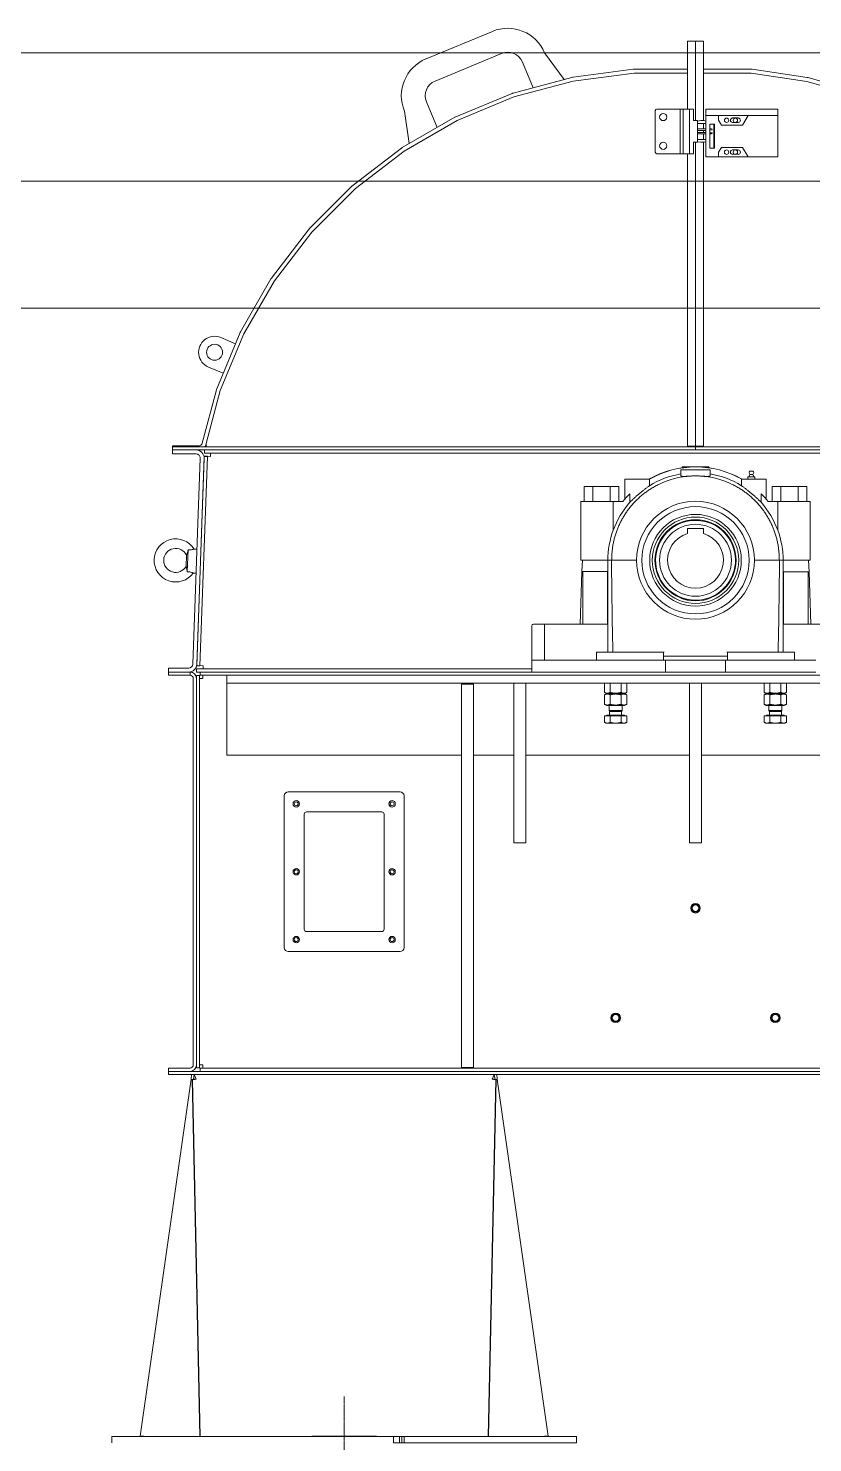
# Model space of a CAD drawing. Header units: millimetres. Extents: x 3220 to 226993, y 817 to 176024.
# Drawn here: x 122268 to 123251, y 154604 to 156375 of the extents above; entities that cross this region are included whole.
import ezdxf

# ---------------------------------------------------------------- set-up
doc = ezdxf.new("R2010")
doc.units = ezdxf.units.MM
doc.linetypes.add('CHAIN', pattern=[0.3543, 0.2362, -0.0295, 0.0591, -0.0295])
doc.layers.add('Mittellinie(DIN)', color=7, linetype='Continuous', lineweight=25, true_color=0x3f3f3f)
doc.layers.add('Sichtbare Kanten(DIN)', color=7, linetype='Continuous', lineweight=50, true_color=0x3f3f3f)

# ---------------------------------------------------------------- blocks, each defined once
blk = doc.blocks.new('ligne broyage 2')
at = {"color": 4, "linetype": 'Continuous', "lineweight": 15}
for points in [[(-211.4, 18175.6), (5588.5, 18175.6)], [(-211.4, 17855.9), (5588.5, 17855.9)]]:
    blk.add_lwpolyline(points, dxfattribs=at)
at = {"color": 1, "linetype": 'Continuous', "lineweight": 5, "true_color": 0x000001}
blk.add_lwpolyline([(685.5, 18015.1), (5196.5, 18015.1)], dxfattribs=at)
blk = doc.blocks.new('be 500 tete F')
at = {"layer": 'Mittellinie(DIN)', "color": 1, "linetype": 'CHAIN', "lineweight": 0, "ltscale": 6.00042}
blk.add_line((-440, -1155), (-440, -1047), dxfattribs=at)
at = {"layer": 'Sichtbare Kanten(DIN)', "color": 5, "lineweight": 0}
for p, q in [((-337.5, 627.8), (-254.4, 662.3)), ((-10, 640), (-10, 650)), ((0, 650), (-10, 650)), ((-10, 640), (-10, 565)), ((0, 640), (0, 650)), ((10, 650), (0, 650)), ((0, 650), (0, 640)), ((0, 640), (0, 550.5)), ((0, 550.5), (0, 640)), ((10, 650), (10, 640)), ((10, 550.5), (10, 640)), ((-242.9, 634.6), (-326, 600.1)), ((-203.5, 591.7), (-216.7, 623.7)), ((-189, 635.2), (-164.5, 602.1)), ((-154.7, 604.7), (-228.4, 585)), ((-77.9, 614.9), (-153.4, 605)), ((-153.1, 600), (-76.9, 610)), ((-76.9, 610), (-10, 610)), ((-10, 615), (-76.6, 615)), ((69.5, 615), (10, 615)), ((10, 610), (69.9, 610)), ((69.9, 610), (139.3, 599.6)), ((139.7, 604.6), (71, 614.9)), ((825.3, 408.1), (141, 604.3)), ((-229.6, 584.6), (-300, 555.4)), ((-227.4, 580.1), (-153.1, 600)), ((139.3, 599.6), (824.3, 403.2)), ((-336.8, 574), (-323.6, 541.9)), ((-298.4, 550.6), (-227.4, 580.1)), ((-301.2, 554.8), (-367.2, 516.7)), ((-365, 512.2), (-298.4, 550.6)), ((-364.6, 562.5), (-358.5, 521.7)), ((-50.4, 563), (-50.4, 511)), ((-23.4, 565), (-48.4, 565)), ((-19.4, 565), (-23.4, 565)), ((-15.4, 565), (-19.4, 565)), ((-19.4, 563), (-19.4, 565)), ((-19.4, 563), (-19.4, 511)), ((-15.4, 565), (-15.4, 563)), ((-15.4, 563), (-15.4, 565)), ((-7.4, 565), (-15.4, 565)), ((-15.4, 563), (-15.4, 511)), ((-15.4, 563), (-15.4, 511)), ((-7.4, 565), (-7.4, 563)), ((-2.4, 565), (-7.4, 565)), ((-7.4, 563), (-7.4, 511)), ((-7.4, 517), (-7.4, 557)), ((-2.4, 557), (-2.4, 565)), ((-2.4, 557), (-2.4, 550.5)), ((-2.4, 550.5), (2.6, 550.5)), ((2.6, 523.5), (2.6, 550.5)), ((2.6, 550), (6.8, 550.5)), ((6.8, 550.5), (11, 550.5)), ((11, 550.5), (13, 550)), ((13, 565), (13, 557)), ((13, 565), (103, 565)), ((13, 557), (29, 557)), ((13, 505), (13, 557)), ((29, 551), (29, 557)), ((29, 557), (65.9, 557)), ((32.5, 545), (29, 551)), ((53.5, 553.8), (46.5, 553.8)), ((65.9, 557), (59, 545)), ((65.9, 557), (103, 557)), ((103, 565), (103, 557)), ((103, 557), (103, 505)), ((2.6, 547), (13, 547)), ((13, 540.2), (2.6, 540.2)), ((13, 538.2), (2.6, 538.2)), ((2.6, 535.8), (13, 535.8)), ((2.6, 533.8), (13, 533.8)), ((10, 540.2), (10, 547)), ((10, 535.8), (10, 538.2)), ((10, 527), (10, 533.8)), ((18, 546), (18, 540.5)), ((18, 546), (24, 546)), ((18, 516), (18, 546)), ((20.5, 538.9), (18, 538.6)), ((18, 535.4), (20.5, 535.1)), ((18, 533.5), (18, 527.7)), ((18.3, 540.2), (19.9, 540.2)), ((19.9, 533.8), (18.3, 533.8)), ((20.2, 540.1), (20.7, 539.6)), ((20.7, 534.4), (20.2, 533.9)), ((20.8, 539.2), (20.7, 539)), ((20.7, 535), (20.8, 534.8)), ((20.8, 539.3), (20.8, 539.2)), ((20.8, 534.8), (20.8, 534.7)), ((23, 546), (23, 516)), ((24, 546), (24, 516)), ((59, 545), (32.5, 545)), ((46.5, 548.3), (53.5, 548.3)), ((-368.3, 516), (-428.8, 469.6)), ((-2.4, 523.5), (2.6, 523.5)), ((-2.4, 523.5), (-2.4, 517)), ((-2.4, 509), (-2.4, 517)), ((0, 523.5), (0, 143)), ((0, 143), (0, 523.5)), ((13, 527), (2.6, 527)), ((6.8, 523.5), (2.6, 524)), ((11, 523.5), (6.8, 523.5)), ((10, 143), (10, 523.5)), ((13, 524), (11, 523.5)), ((24, 516), (18, 516)), ((29, 511), (32.5, 517)), ((32.5, 517), (59, 517)), ((53.5, 513.8), (46.5, 513.8)), ((59, 517), (65.9, 505)), ((-426, 465.4), (-365, 512.2)), ((-48.4, 509), (-23.4, 509)), ((-19.4, 509), (-23.4, 509)), ((-19.4, 509), (-19.4, 511)), ((-19.4, 509), (-15.4, 509)), ((-15.4, 511), (-15.4, 509)), ((-15.4, 509), (-15.4, 511)), ((-15.4, 509), (-7.4, 509)), ((-10, 509), (-10, 143)), ((-7.4, 511), (-7.4, 509)), ((-2.4, 509), (-7.4, 509)), ((29, 505), (13, 505)), ((29, 505), (29, 511)), ((65.9, 505), (29, 505)), ((46.5, 508.3), (53.5, 508.3)), ((103, 505), (65.9, 505)), ((-429.8, 468.7), (-483.7, 414.8)), ((-480.4, 411), (-426, 465.4)), ((-484.6, 413.8), (-531, 353.3)), ((-527.2, 350), (-480.4, 411)), ((-531.7, 352.2), (-569.8, 286.2)), ((-565.6, 283.4), (-527.2, 350)), ((-570.4, 285), (-599.6, 214.6)), ((-595.1, 212.4), (-565.6, 283.4)), ((-594.6, 278.8), (-576.1, 271.2)), ((-591.4, 234.2), (-609.9, 241.9)), ((-600, 213.4), (-617.8, 146.8)), ((-612.8, 146.1), (-595.1, 212.4)), ((-655, 143.1), (-622.6, 143.1)), ((-655, 143.1), (-655, 142.1)), ((-655, 142.1), (-645, 142.1)), ((-655, 142.1), (-655, 138.1)), ((-645, 142.1), (0, 142.1)), ((-613, 145.5), (-612.8, 146.1)), ((-612.8, 146.1), (-612.8, 142.1)), ((-10, 143), (0, 143)), ((-3, 143), (-3, 142.1)), ((10, 143), (0, 143)), ((0, 142.1), (1176.6, 142.1)), ((0, 142.1), (0, 138.1)), ((0, 142.1), (0, 138.1)), ((3, 143), (3, 142.1)), ((-655, 138.1), (-645, 138.1)), ((-655, 138.1), (-655, 133.1)), ((-645, 138.1), (-655, 138.1)), ((-645, 133.1), (-655, 133.1)), ((-645, 138.1), (-625.3, 138.1)), ((-645, 138.1), (0, 138.1)), ((-625.3, 133.1), (-645, 133.1)), ((-629.7, -130.2), (-620.3, 127.9)), ((-615.3, 130.1), (-624.7, -132)), ((-615.3, 127.8), (-624.7, -130.4)), ((-611.3, 130), (-620.7, -132.1)), ((-615.2, 130.4), (-615.3, 130.1)), ((-611.3, 130), (-615.3, 130.1)), ((-611.2, 130.3), (-615.2, 130.4)), ((-615, 134.1), (-615, 138.1)), ((1149.6, 138.1), (-615, 138.1)), ((1149.6, 134.1), (-615, 134.1)), ((-611.2, 130.3), (-611.3, 130)), ((-607.2, 130.1), (-611.2, 130.3)), ((-607.2, 134.1), (-607.2, 130.1)), ((0, 138.1), (1176.6, 138.1)), ((-18.3, 113.3), (-18.3, 105.7)), ((-9.1, 113.3), (-18.3, 113.3)), ((-9.9, 117), (-16.5, 117)), ((-16.5, 117), (-16.5, 115.8)), ((-9.9, 117), (0, 117)), ((-9.1, 113.3), (9.1, 113.3)), ((0, 117), (9.9, 117)), ((18.3, 113.3), (9.1, 113.3)), ((16.5, 117), (9.9, 117)), ((16.5, 117), (16.5, 115.8)), ((18.3, 113.3), (18.3, 105.7)), ((68.1, 107.2), (66.8, 104.4)), ((68.1, 107.2), (67.2, 109.2)), ((68.1, 111.5), (67.4, 110.8)), ((68.1, 111.5), (71.9, 111.5)), ((68.1, 107.2), (71.9, 107.2)), ((71.9, 111.5), (72.6, 110.8)), ((71.9, 107.2), (72.8, 109.2)), ((71.9, 107.2), (73.2, 104.4)), ((-139.4, 92.2), (-139.4, 73.5)), ((-139.4, 92.2), (-128.6, 92.2)), ((-128.6, 92.2), (-128.6, 73.5)), ((-128.6, 92.2), (-107, 92.2)), ((-107, 92.2), (-107, 73.5)), ((-107, 92.2), (-96.2, 92.2)), ((-96.2, 92.2), (-96.2, 73.5)), ((-57.7, 101.5), (-88.3, 101.5)), ((-88.3, 101.5), (-88.3, 76.8)), ((-57.7, 101.5), (-57.7, 101.8)), ((-57.7, 101.5), (-57.7, 93.4)), ((88.3, 101.5), (57.7, 101.5)), ((57.7, 93.4), (57.7, 101.5)), ((65.5, 104.4), (74.5, 104.4)), ((65.5, 101.5), (65.5, 104.4)), ((74.5, 101.5), (74.5, 104.4)), ((88.3, 101.5), (88.3, 76.8)), ((96.2, 92.2), (96.2, 73.5)), ((96.2, 92.2), (107, 92.2)), ((107, 92.2), (107, 73.5)), ((107, 92.2), (128.6, 92.2)), ((128.6, 92.2), (128.6, 73.5)), ((128.6, 92.2), (139.4, 92.2)), ((139.4, 92.2), (139.4, 73.5)), ((-143.5, 73.5), (-143.5, 0)), ((-136.3, 73.5), (-143.5, 73.5)), ((-136.3, 73.5), (-113.9, 73.5)), ((-113.9, 73.5), (-107.2, 73.5)), ((-107.2, 73.5), (-103.1, 73.5)), ((-91, 73.5), (-103.1, 73.5)), ((-103.1, 37.6), (-103.1, 73.5)), ((-82.3, 72.6), (-82.3, 83.1)), ((82.3, 83.1), (82.3, 72.6)), ((103.1, 73.5), (91, 73.5)), ((103.1, 37.6), (103.1, 73.5)), ((103.1, 73.5), (107.2, 73.5)), ((107.2, 73.5), (113.9, 73.5)), ((113.9, 73.5), (136.3, 73.5)), ((143.5, 73.5), (136.3, 73.5)), ((143.5, 73.5), (143.5, 0)), ((-10, 33.5), (-10, 39.9)), ((-10, 39.9), (10, 39.9)), ((10, 39.9), (10, 33.5)), ((-637.4, 6.3), (-637.9, -7.6)), ((-635.5, 13), (-636.5, -14.5)), ((-624.5, 13.9), (-628, 14)), ((-136.3, 0), (-143.5, 0)), ((-141.7, 0), (-142.2, -14)), ((-141.7, 0), (-136.3, 0)), ((-136.3, 0), (-113.9, 0)), ((-113.9, 0), (-136.3, 0)), ((-130.2, 0), (-130.2, 0)), ((-113.9, 0), (-109.7, 0)), ((-109.8, 0), (-113.9, 0)), ((-109.8, -115), (-109.8, 0)), ((-109.8, 0), (-109.7, 0)), ((-105.6, 0), (-109.7, 0)), ((-109.7, 0), (-109.7, -115)), ((-109.7, 0), (-105.6, 0)), ((-105.6, 0), (-104.9, 0)), ((-105.3, 0), (-105.6, 0)), ((-105.3, 0), (-73.8, 0)), ((-105.3, 0), (-105.3, 0)), ((-73.8, 0), (-104.9, 0)), ((104.9, 0), (73.7, 0)), ((73.7, 0), (105.3, 0)), ((104.9, 0), (105.6, 0)), ((105.6, 0), (105.3, 0)), ((105.3, 0), (105.3, 0)), ((109.7, 0), (105.6, 0)), ((105.6, 0), (109.7, 0)), ((109.7, 0), (109.8, 0)), ((109.7, 0), (113.9, 0)), ((109.7, 0), (109.7, -115)), ((113.9, 0), (109.8, 0)), ((109.8, 0), (109.8, -115)), ((136.3, 0), (113.9, 0)), ((113.9, 0), (136.3, 0)), ((130.2, 0), (130.2, 0)), ((136.3, 0), (141.7, 0)), ((143.5, 0), (136.3, 0)), ((142.2, -14.6), (141.7, 0)), ((-625.5, -16.1), (-629.1, -16)), ((-142.2, -14), (-144.5, -80)), ((-142.2, -14), (-141.2, -14)), ((-110.2, -14), (-141.2, -14)), ((-141.2, -14), (-141.2, -80)), ((-109.8, -14), (-110.2, -14)), ((-110.2, -14), (-110.2, -80)), ((110.2, -14.6), (109.8, -14.6)), ((141.2, -14.6), (110.2, -14.6)), ((110.2, -80), (110.2, -14.6)), ((141.2, -14.6), (142.2, -14.6)), ((141.2, -14.6), (141.2, -80)), ((144.5, -80), (142.2, -14.6)), ((-18.3, -47.4), (-18.2, -46.6)), ((-6.3, -50.4), (-17.1, -47.9)), ((-12.4, -48.4), (-12.6, -48.9)), ((-10.8, -49.3), (-10.7, -48.8)), ((-4.8, -49.8), (-5, -50.6)), ((-205, -125), (-205, -82)), ((-203, -80), (-189, -80)), ((-110.2, -80), (-189, -80)), ((-189, -80), (-189, -125)), ((189, -80), (110.2, -80)), ((-123.8, -115), (-122.3, -115)), ((-123.8, -125), (-123.8, -115)), ((-122.3, -115), (-67.3, -115)), ((-67.3, -115), (-63.8, -115)), ((-63.8, -115), (-45, -115)), ((-45, -115), (-40, -115)), ((-40, -125), (-40, -115)), ((-39.3, -115), (-40, -115)), ((39.3, -120), (-39.3, -120)), ((40, -115), (39.3, -115)), ((40, -115), (45, -115)), ((40, -115), (40, -125)), ((45, -115), (63.8, -115)), ((63.8, -115), (67.3, -115)), ((67.3, -115), (122.3, -115)), ((122.3, -115), (123.8, -115)), ((123.8, -115), (123.8, -125)), ((-660, -135), (-650, -135)), ((-660, -135), (-660, -140)), ((-660, -140), (-660, -144)), ((-650, -140), (-660, -140)), ((-650, -135), (-634.6, -135)), ((-634.6, -140), (-650, -140)), ((-648, -140), (-633, -140)), ((-633, -140), (-633, -144)), ((-625, -136), (-205, -136)), ((-625, -136), (-625, -140)), ((-625, -140), (-612.5, -140)), ((-620.7, -132.1), (-624.7, -132)), ((-616.7, -132), (-620.7, -131.9)), ((-620.5, -140), (-620.5, -144)), ((-616.7, -132), (-616.7, -136)), ((-612.5, -140), (-384.9, -140)), ((-384.9, -140), (-374.3, -140)), ((-374.3, -140), (-205, -140)), ((-205, -125), (-202.1, -125)), ((-205, -125), (-205, -140)), ((-202.1, -140), (-205, -140)), ((-158, -125), (-202.1, -125)), ((-202.1, -140), (-158, -140)), ((-158, -125), (-150.9, -125)), ((-150.9, -140), (-158, -140)), ((-150.9, -125), (-42.5, -125)), ((-150.9, -140), (-42.5, -140)), ((-63.8, -125), (-45, -125)), ((-42.5, -125), (-37.5, -125)), ((-37.5, -140), (-42.5, -140)), ((-36.9, -125), (-37.5, -125)), ((-37.5, -140), (-37.5, -125)), ((-37.5, -140), (-32.5, -140)), ((-36.9, -125), (36.8, -125)), ((32.5, -140), (-32.5, -140)), ((32.5, -140), (37.5, -140)), ((37.5, -125), (36.8, -125)), ((37.5, -125), (42.5, -125)), ((37.5, -125), (37.5, -140)), ((42.5, -140), (37.5, -140)), ((42.5, -125), (150.8, -125)), ((42.5, -140), (150.8, -140)), ((45, -125), (63.8, -125)), ((-648, -144), (-660, -144)), ((-633, -144), (-648, -144)), ((-629, -148), (-629, -632)), ((-621, -144.5), (-625, -144.5)), ((-625, -635.5), (-625, -144.5)), ((-625, -632), (-625, -148)), ((-621, -635.5), (-621, -144.5)), ((-617, -148), (-621, -148)), ((-620.5, -144), (-587, -144)), ((-617, -144), (-617, -148)), ((-587, -144), (-584.1, -144)), ((-587, -144), (-587, -154)), ((-584.1, -154), (-587, -154)), ((-587, -154), (-587, -164)), ((-584.1, -144), (-515, -144)), ((-515, -154), (-584.1, -154)), ((-515, -144), (-507.9, -144)), ((-507.9, -154), (-515, -154)), ((-437.7, -144), (-507.9, -144)), ((1123.8, -154), (-507.9, -154)), ((-437.7, -144), (-384.9, -144)), ((-374.3, -144), (-384.9, -144)), ((-374.3, -144), (268.5, -144)), ((-278, -155), (-293, -155)), ((-293, -165), (-293, -155)), ((-278, -155), (-278, -165)), ((-227.5, -154), (-227.5, -160.9)), ((-212.5, -160.9), (-212.5, -154)), ((-113.9, -165.5), (-113.9, -154)), ((-106.9, -165.5), (-106.9, -154)), ((-93.1, -165.5), (-93.1, -154)), ((-86.1, -165.5), (-86.1, -154)), ((-7.5, -154), (-7.5, -160.9)), ((7.5, -160.9), (7.5, -154)), ((86.1, -165.5), (86.1, -154)), ((93.1, -165.5), (93.1, -154)), ((106.9, -165.5), (106.9, -154)), ((113.9, -165.5), (113.9, -154)), ((-587, -164), (-587, -244)), ((-293, -165), (-293, -625)), ((-278, -625), (-278, -165)), ((-227.5, -166.6), (-227.5, -160.9)), ((-227.5, -166.6), (-227.5, -349.6)), ((-212.5, -160.9), (-212.5, -166.6)), ((-212.5, -349.6), (-212.5, -166.6)), ((-111.2, -167), (-113.9, -165.5)), ((-111.2, -167), (-113.9, -168.5)), ((-113.9, -168.5), (-113.9, -180.3)), ((-111.2, -167), (-88.8, -167)), ((-88.8, -167), (-111.2, -167)), ((-106.9, -168.5), (-106.9, -180.3)), ((-93.1, -168.5), (-93.1, -180.3)), ((-88.8, -167), (-86.1, -165.5)), ((-88.8, -167), (-86.1, -168.5)), ((-86.1, -168.5), (-86.1, -180.3)), ((-7.5, -166.6), (-7.5, -160.9)), ((-7.5, -166.6), (-7.5, -349.6)), ((7.5, -160.9), (7.5, -166.6)), ((7.5, -349.6), (7.5, -166.6)), ((88.7, -167), (86.1, -165.5)), ((88.7, -167), (86.1, -168.5)), ((86.1, -168.5), (86.1, -180.3)), ((88.7, -167), (111.2, -167)), ((111.2, -167), (88.7, -167)), ((93.1, -168.5), (93.1, -180.3)), ((106.9, -168.5), (106.9, -180.3)), ((111.2, -167), (113.9, -165.5)), ((111.2, -167), (113.9, -168.5)), ((113.9, -168.5), (113.9, -180.3)), ((-111.2, -181.8), (-113.9, -180.3)), ((-113.9, -194.8), (-106.9, -194.8)), ((-113.9, -194.8), (-113.9, -202.9)), ((-111.2, -181.8), (-88.8, -181.8)), ((-89, -194), (-111, -194)), ((-111, -194.8), (-111, -194)), ((-108, -188), (-108, -181.8)), ((-92, -188), (-108, -188)), ((-107.5, -189.2), (-108, -188)), ((-92.5, -189.2), (-107.5, -189.2)), ((-107.5, -194), (-107.5, -189.2)), ((-106.9, -194.8), (-93.1, -194.8)), ((-106.9, -194.8), (-106.9, -202.9)), ((-93.1, -194.8), (-93.1, -202.9)), ((-93.1, -194.8), (-86.1, -194.8)), ((-92.5, -189.2), (-92, -188)), ((-92.5, -194), (-92.5, -189.2)), ((-92, -188), (-92, -181.8)), ((-89, -194.8), (-89, -194)), ((-88.8, -181.8), (-86.1, -180.3)), ((-86.1, -194.8), (-86.1, -202.9)), ((88.7, -181.8), (86.1, -180.3)), ((86.1, -194.8), (86.1, -202.9)), ((86.1, -194.8), (93.1, -194.8)), ((88.7, -181.8), (111.2, -181.8)), ((111, -194), (89, -194)), ((89, -194.8), (89, -194)), ((92, -188), (92, -181.8)), ((108, -188), (92, -188)), ((92.5, -189.2), (92, -188)), ((107.5, -189.2), (92.5, -189.2)), ((92.5, -194), (92.5, -189.2)), ((93.1, -194.8), (93.1, -202.9)), ((93.1, -194.8), (106.9, -194.8)), ((106.9, -194.8), (113.9, -194.8)), ((106.9, -194.8), (106.9, -202.9)), ((107.5, -189.2), (108, -188)), ((107.5, -194), (107.5, -189.2)), ((108, -188), (108, -181.8)), ((111, -194.8), (111, -194)), ((111.2, -181.8), (113.9, -180.3)), ((113.9, -194.8), (113.9, -202.9)), ((-112, -204), (-113.9, -202.9)), ((-112, -204), (-110.4, -204)), ((-110.4, -204), (-100, -204)), ((-100, -204), (-89.6, -204)), ((-89.6, -204), (-88, -204)), ((-88, -204), (-86.1, -202.9)), ((88, -204), (86.1, -202.9)), ((88, -204), (89.6, -204)), ((89.6, -204), (100, -204)), ((100, -204), (110.4, -204)), ((110.4, -204), (112, -204)), ((112, -204), (113.9, -202.9)), ((-587, -244), (-293, -244)), ((-278, -244), (-227.5, -244)), ((-212.5, -244), (-7.5, -244)), ((7.5, -244), (212.5, -244)), ((-515, -485), (-515, -295)), ((-510, -290), (-370, -290)), ((-365, -295), (-365, -485)), ((-490, -462), (-490, -318)), ((-487, -315), (-393, -315)), ((-390, -318), (-390, -462)), ((-227.5, -354), (-227.5, -349.6)), ((-227.5, -354), (-212.5, -354)), ((-212.5, -349.6), (-212.5, -354)), ((-7.5, -354), (-7.5, -349.6)), ((-7.5, -354), (7.5, -354)), ((7.5, -349.6), (7.5, -354)), ((-393, -465), (-487, -465)), ((-370, -490), (-510, -490)), ((-660, -636), (-648, -636)), ((-660, -636), (-660, -640)), ((-633, -636), (-648, -636)), ((-621, -635.5), (-625, -635.5)), ((-617, -632), (-621, -632)), ((-620.5, -636), (-620.5, -640)), ((1319.7, -636), (-620.5, -636)), ((-617, -632), (-617, -636)), ((-293, -635), (-293, -625)), ((-293, -635), (-278, -635)), ((-278, -625), (-278, -635)), ((-631.8, -649.7), (-695.5, -1096.6)), ((-648, -640), (-660, -640)), ((-660, -640), (-648, -640)), ((-660, -640), (-660, -644)), ((-648, -644), (-660, -644)), ((-633, -640), (-648, -640)), ((1348, -640), (-648, -640)), ((-648, -644), (1348, -644)), ((-631, -644), (-631.8, -649.7)), ((-629.2, -650), (-631.8, -649.7)), ((-631.8, -649.8), (-631.8, -649.8)), ((-629.2, -650), (-631.8, -649.8)), ((-629.4, -650.1), (-631.6, -650)), ((-629.8, -650.1), (-631.1, -650.2)), ((-629.8, -650.1), (-631.1, -650.2)), ((-631.1, -650.2), (-631.1, -650.2)), ((-630.2, -650.3), (-630.4, -650.3)), ((-629.8, -650.3), (-630.4, -650.3)), ((-630.2, -650.3), (-620.9, -1097.2)), ((-629.8, -650.3), (-630.2, -650.3)), ((-627.9, -649.9), (-629.8, -650.1)), ((-629.6, -650.1), (-629.8, -650.1)), ((-629.8, -650.1), (-620.5, -1097.3)), ((-627.7, -649.9), (-629.6, -650.1)), ((-628, -644), (-628.9, -650)), ((-627.3, -649.9), (-628.8, -650.1)), ((-627.3, -649.9), (-628.8, -650.1)), ((-628.8, -650.1), (-628.8, -650.1)), ((-626.8, -649.9), (-628, -650)), ((-626.8, -649.9), (-628, -650)), ((-628, -650), (-628, -650)), ((-627.9, -644), (-625.5, -649.7)), ((-627.7, -649.9), (-627.9, -649.9)), ((-627.8, -644), (-625.4, -649.7)), ((-627.7, -649.9), (-627.3, -649.9)), ((-627.3, -649.9), (-627.3, -649.9)), ((-627.3, -649.9), (-626.8, -649.9)), ((-626.8, -649.9), (-626.8, -649.9)), ((-626.8, -649.9), (-626.7, -649.9)), ((-625.9, -649.8), (-626.1, -649.8)), ((1319.7, -640), (-620.5, -640)), ((-250.2, -650.1), (-259.5, -1097)), ((-249.8, -650.3), (-259.1, -1097)), ((-252.2, -644), (-254.6, -649.7)), ((-252.1, -644), (-254.5, -649.7)), ((-253.9, -649.8), (-254.1, -649.8)), ((-253.3, -649.9), (-253.2, -649.9)), ((-253.2, -649.9), (-253.2, -649.9)), ((-253.2, -649.9), (-252.7, -649.9)), ((-253.2, -649.9), (-252, -650)), ((-253.2, -649.9), (-252, -650)), ((-252.7, -649.9), (-252.7, -649.9)), ((-252.7, -649.9), (-252.3, -649.9)), ((-252.7, -649.9), (-251.2, -650.1)), ((-252.7, -649.9), (-251.2, -650.1)), ((-252.1, -649.9), (-252.3, -649.9)), ((-252.3, -649.9), (-250.4, -650.1)), ((-252.1, -649.9), (-250.2, -650.1)), ((-252, -644), (-251.1, -650)), ((-252, -650), (-252, -650)), ((-251.2, -650.1), (-251.2, -650.1)), ((-250.8, -650), (-248.2, -649.7)), ((-250.8, -650), (-248.2, -649.8)), ((-250.6, -650.1), (-248.4, -650)), ((-250.2, -650.1), (-250.4, -650.1)), ((-250.2, -650.1), (-248.9, -650.2)), ((-250.2, -650.1), (-248.9, -650.2)), ((-250.2, -650.3), (-249.8, -650.3)), ((-250.2, -650.3), (-249.6, -650.3)), ((-249.6, -650.3), (-249.8, -650.3)), ((-249, -644), (-248.2, -649.7)), ((-248.9, -650.2), (-248.9, -650.2)), ((-248.2, -649.7), (-184.5, -1096.6)), ((-248.2, -649.8), (-248.2, -649.8)), ((-690.7, -1096.7), (-695.4, -1096.7)), ((-692.5, -1097), (-695.4, -1096.7)), ((-692.5, -1097), (-692.5, -1097)), ((-687.7, -1097), (-692.5, -1097)), ((-692.5, -1097), (-692.5, -1097)), ((-676.2, -1097), (-690.4, -1097)), ((-687.5, -1097), (-690.4, -1097)), ((-687.5, -1097), (-687.7, -1097)), ((-687.7, -1097), (-687.7, -1097)), ((-676.1, -1097), (-687.5, -1097)), ((-652.7, -1097.1), (-675.8, -1097.1)), ((-620.9, -1097.2), (-652.1, -1097.2)), ((-620.5, -1097.2), (-620.9, -1097.2)), ((-590.5, -1097.3), (-620.5, -1097.3)), ((-556.4, -1097.2), (-589.8, -1097.2)), ((-519.4, -1097.2), (-555.6, -1097.2)), ((-480.5, -1097.1), (-518.5, -1097.1)), ((-480, -1097), (-480.5, -1097.1)), ((-479.2, -1097), (-479.6, -1097)), ((-440.5, -1096.9), (-479.5, -1096.9)), ((-479.2, -1097), (-479.5, -1096.9)), ((-440.3, -1097), (-479.2, -1097)), ((-440.3, -1097), (-440.5, -1096.9)), ((-440, -1097), (-440.3, -1097)), ((-440, -1097), (-440, -1096.8)), ((-439.7, -1097), (-440, -1097)), ((-439.7, -1097), (-439.5, -1096.9)), ((-400.8, -1097), (-439.7, -1097)), ((-400.5, -1096.9), (-439.5, -1096.9)), ((-400.8, -1097), (-400.5, -1096.9)), ((-400.4, -1097), (-400.8, -1097)), ((-400, -1097), (-399.5, -1097.1)), ((-378.1, -1097.1), (-399.5, -1097.1)), ((-378.1, -1097), (-378.1, -1105)), ((-378.1, -1097), (-370.9, -1097)), ((-370.9, -1097), (-367.7, -1097)), ((-370.9, -1097), (-370.9, -1105)), ((-367.7, -1097), (-364.7, -1097)), ((-367.7, -1097), (-367.7, -1105)), ((-149, -1097), (-364.7, -1097)), ((-364.7, -1097), (-364.7, -1105)), ((-189.6, -1097), (-203.8, -1097)), ((-192.5, -1097), (-189.6, -1097)), ((-192.3, -1097), (-192.3, -1097)), ((-184.6, -1096.7), (-189.3, -1096.7)), ((-187.5, -1097), (-184.6, -1096.7)), ((-187.5, -1097), (-187.5, -1097)), ((-149, -1105), (-149, -1097)), ((-370.9, -1105), (-378.1, -1105)), ((-367.7, -1105), (-370.9, -1105)), ((-364.7, -1105), (-367.7, -1105)), ((-364.7, -1105), (-149, -1105))]:
    blk.add_line(p, q, dxfattribs=at)
for centre, radius in [((-40.4, 555), 4.5), ((39, 551), 2.75), ((50, 551), 2.75), ((-40.4, 519), 4.5), ((39, 511), 2.75), ((50, 511), 2.75), ((-602.3, 260.4), 10), ((0, 0), 67.2), ((0, 0), 57.4), ((0, 0), 54.1), ((0, 0), 50.8), ((0, 0), 45), ((-500, -305), 4), ((-380, -305), 4), ((-500, -305), 2.46), ((-380, -305), 2.46), ((-500, -390), 4), ((-500, -390), 2.46), ((-380, -390), 4), ((-380, -390), 2.46), ((0, -435.7), 6), ((0, -435.7), 5), ((0, -435.7), 4.19), ((-500, -475), 4), ((-500, -475), 2.46), ((-380, -475), 4), ((-380, -475), 2.46), ((-100, -573), 6), ((-100, -573), 5), ((-100, -573), 4.19), ((100, -573), 6), ((100, -573), 5), ((100, -573), 4.19)]:
    blk.add_circle(centre, radius, dxfattribs=at)
for centre, radius, start, end in [((-235.2, 616.1), 50, 22.5, 112.5), ((-318.4, 581.6), 50, 112.5, 202.5), ((-235.2, 616.1), 20, 22.5, 112.5), ((-152.1, 595), 10, 97.5, 105), ((-76.6, 605), 10, 90, 97.5), ((69.5, 605), 10, 81.49, 90), ((138.3, 594.7), 10, 74, 81.49), ((-318.4, 581.6), 20, 112.5, 202.5), ((-225.8, 575.3), 10, 105, 112.5), ((-296.2, 546.1), 10, 112.5, 120), ((-48.4, 563), 2, 90, 180), ((-40.5, 555), 4.5, 270.834, 89.166), ((46.5, 551), 2.75, 90, 270), ((53.5, 551), 2.75, 270, 90), ((18.3, 540.5), 0.3, 180, 270), ((18.3, 533.5), 0.3, 90, 180), ((19.9, 539.8), 0.4, 44.9451, 90), ((19.9, 534.2), 0.4, 270, 315.0549), ((20.4, 539.3), 0.4, 277.9946, 315), ((20.4, 534.7), 0.4, 45, 82.0054), ((20.4, 539.3), 0.4, 0, 44.9451), ((20.4, 534.7), 0.4, 315.0549, 360), ((-362.2, 508), 10, 120, 127.5), ((-40.5, 519), 4.5, 270.834, 89.166), ((15, 527.7), 3, 351.7561, 0), ((46.5, 511), 2.75, 90, 270), ((53.5, 511), 2.75, 270, 90), ((-48.4, 511), 2, 180, 270), ((-422.7, 461.6), 10, 127.5, 135), ((-476.6, 407.7), 10, 135, 142.5), ((-523, 347.2), 10, 142.5, 150), ((-561.1, 281.2), 10, 150, 157.5), ((-602.3, 260.4), 20, 67.5, 247.5), ((-590.3, 210.8), 10, 157.5, 165), ((-622.6, 148.1), 5, 270, 345), ((-622.6, 148.1), 10, 323.1301, 345), ((-625.3, 128.1), 10, 357.9333, 90.0033), ((-625.3, 128.1), 5, 357.9333, 90.0033), ((0, 0), 117, 60.1719, 119.5404), ((0.3, 0.4), 116.5, 60.1719, 119.8281), ((0, 0), 109.7, 99.5941, 121.7123), ((0, 0), 109.7, 58.2877, 80.4059), ((68.5, 109.8), 1.43, 138.0128, 204.2277), ((71.5, 109.8), 1.43, 335.7723, 41.9872), ((0, 0), 117, 119.5404, 119.8281), ((0, 0), 105.7, 85.0349, 94.9651), ((0, 0), 109.7, 138.598, 159.9866), ((0, 0), 117, 134.712, 141.0822), ((0, 0), 73.8, 0.0233, 179.9767), ((0, 0), 117, 38.9178, 45.288), ((0, 0), 109.7, 20.0134, 41.402), ((0, 0), 109.7, 159.9086, 179.9843), ((0, 0), 50, 264.5105, 248.7087), ((0, 0), 109.7, 0.0157, 20.0914), ((-651, -0.2), 27, 31.6823, 324.1843), ((0, 0), 35, 106.6015, 73.3985), ((-651, -0.2), 15, 25.5583, 330.3084), ((0, 0), 100, 179.9828, 180), ((0, 0), 88.9, 179.9807, 180), ((0, 0), 78.7, 179.9782, 180), ((0, 0), 73.8, 180, 0), ((0, 0), 73.7, 179.9767, 180), ((0, 0), 73.7, 0, 0.0233), ((0, 0), 78.7, 0, 0.0218), ((0, 0), 88.9, 0, 0.0193), ((0, 0), 100, 0, 0.0172), ((0, 0), 50, 255.6096, 257.6096), ((-203, -82), 2, 90, 180), ((-634.6, -130), 5, 270.0033, 357.9333), ((-634.6, -130), 10, 270.0033, 357.9333), ((-633, -148), 8, 0, 90), ((-633, -148), 4, 0, 90), ((-510, -295), 5, 90, 180), ((-370, -295), 5, 0, 90), ((-487, -318), 3, 90, 180), ((-393, -318), 3, 0, 90), ((-487, -462), 3, 180, 270), ((-393, -462), 3, 270, 0), ((-510, -485), 5, 180, 270), ((-370, -485), 5, 270, 0), ((-633, -632), 8, 270, 0), ((-633, -632), 4, 270, 0)]:
    blk.add_arc(centre, radius, start, end, dxfattribs=at)
for centre, major_axis, ratio, start_param, end_param in [((0, 0.3), (0, -105.3), 0.999995, 2.734493, 3.548692), ((-48.6, 0), (73.9, 0), 0.752964, 2.397724, 2.400406), ((48.6, 0), (73.9, 0), 0.752964, 0.741187, 0.743869), ((101.1, 113.9), (0, -262.6), 0.017455, 0.511794, 1.121975), ((-101.1, 113.9), (0, -262.6), 0.017455, 5.16121, 5.771391), ((-625.8, -650.1), (6, -0.4), 0.217748, 3.125321, 3.234083), ((-625.8, -650.1), (6, -0.38), 0.176919, 3.234167, 3.445317), ((-625.8, -650.1), (-6, 0.29), 0.133396, 0.299193, 0.503882), ((-625.8, -650.1), (-6, 0.14), 0.089661, 0.497011, 0.696071), ((-625.7, -649.9), (-6, -0.26), 0.020531, 0.861305, 1.017992), ((-625.7, -649.9), (-6, -0.48), 0.002142, 5.109262, 5.267617), ((-625.6, -649.9), (-6, -0.71), 0.018107, 4.948207, 5.109693), ((-625.6, -649.9), (6.01, 0.93), 0.026914, 1.639697, 1.805211), ((-625.5, -649.9), (6.02, 1.15), 0.028773, 1.551881, 1.636851), ((-254.5, -649.9), (-6.02, 1.15), 0.028773, 4.646335, 4.731305), ((-254.4, -649.9), (6.01, -0.93), 0.026914, 1.336382, 1.501895), ((-254.4, -649.9), (6, -0.71), 0.018107, 1.173492, 1.334979), ((-254.3, -649.9), (6, -0.48), 0.002142, 1.015568, 1.173923), ((-254.3, -649.9), (-6, 0.26), 0.020531, 2.123601, 2.280287), ((-254.2, -650.1), (-6, -0.14), 0.089661, 2.445522, 2.644582), ((-254.2, -650.1), (6, 0.29), 0.133396, 5.779303, 5.983992), ((-254.2, -650.1), (6, 0.38), 0.176919, 5.979461, 6.190611), ((-254.2, -650.1), (6, 0.4), 0.217748, 6.190695, 6.299457), ((-689.5, -1097), (-6, 0.4), 0.217748, 6.266913, 6.375676), ((-684.7, -1097), (-6, 0.38), 0.176919, 0.092575, 0.303724), ((-670.5, -1097), (6, -0.29), 0.133396, 3.440786, 3.645475), ((-647.5, -1097), (6, -0.14), 0.089661, 3.638603, 3.837664), ((-586.6, -1097), (6, 0.26), 0.020531, 4.002898, 4.159585), ((-553.2, -1097), (-6, -0.48), 0.002142, 5.109262, 5.267617), ((-517.1, -1097), (-6, -0.71), 0.018107, 4.948207, 5.109693), ((-479, -1097), (6.01, 0.93), 0.026914, 1.639697, 1.805211), ((-440.1, -1097), (6.02, 1.15), 0.028773, 1.551881, 1.636851), ((-439.9, -1097), (-6.02, 1.15), 0.028773, 4.646335, 4.731305), ((-401, -1097), (6.01, -0.93), 0.026914, 1.336382, 1.501895), ((-209.5, -1097), (-6, -0.29), 0.133396, 2.790747, 2.8424), ((-195.3, -1097), (-6, -0.38), 0.176919, 2.837868, 3.049018), ((-190.5, -1097), (-6, -0.4), 0.217748, 3.049102, 3.157865)]:
    blk.add_ellipse(centre, major_axis=major_axis, ratio=ratio, start_param=start_param, end_param=end_param, dxfattribs=at)
for points, knots in [([(-104.9, 0), (-104.9, 1.6), (-104.9, 3.3), (-104.8, 6.6), (-104.7, 8.3), (-104.4, 11.8), (-104.2, 13.5), (-103.7, 17), (-103.4, 18.7), (-102.8, 22.2), (-102.4, 23.9), (-101.6, 27.4), (-101.1, 29), (-100.1, 32.4), (-99.6, 34), (-98.5, 37.2), (-97.9, 38.7), (-96.7, 41.7), (-96, 43.2), (-94.6, 46.3), (-93.8, 47.9), (-92.2, 50.9), (-91.4, 52.5), (-89.6, 55.5), (-88.6, 57), (-86.7, 60), (-85.7, 61.4), (-83.6, 64.3), (-82.5, 65.6), (-80.3, 68.3), (-79.2, 69.6), (-76.9, 72.2), (-75.8, 73.4), (-73.5, 75.7), (-72.3, 76.8), (-69.8, 79.1), (-68.5, 80.3), (-65.8, 82.5), (-64.4, 83.6), (-61.6, 85.7), (-60.2, 86.7), (-57.2, 88.7), (-55.7, 89.6), (-52.7, 91.5), (-51.2, 92.3), (-48.1, 94), (-46.5, 94.7), (-43.9, 96), (-42.8, 96.5), (-41.7, 97)], [153.596729, 153.596729, 153.596729, 153.596729, 158.42266, 158.42266, 163.278593, 163.278593, 168.134526, 168.134526, 172.990459, 172.990459, 177.846393, 177.846393, 182.702326, 182.702326, 187.558259, 187.558259, 192.414192, 192.414192, 197.290541, 197.290541, 202.166889, 202.166889, 207.043238, 207.043238, 211.919586, 211.919586, 216.795935, 216.795935, 221.672283, 221.672283, 226.548632, 226.548632, 231.42498, 231.42498, 236.312523, 236.312523, 241.200066, 241.200066, 246.087609, 246.087609, 250.975152, 250.975152, 255.862695, 255.862695, 260.750238, 260.750238, 265.637781, 265.637781, 269.207573, 269.207573, 269.207573, 269.207573]), ([(-57.7, 93.4), (-58.1, 93), (-58.5, 92.7), (-59.9, 91.7), (-60.8, 91), (-62.8, 89.5), (-63.8, 88.7), (-66, 87), (-67, 86.1), (-69.2, 84.4), (-70.3, 83.5), (-72.4, 81.6), (-73.5, 80.7), (-75.6, 78.9), (-76.6, 77.9), (-78.6, 76.1), (-79.6, 75.2), (-81.1, 73.7), (-81.7, 73.1), (-82.3, 72.6)], [21.994426, 21.994426, 21.994426, 21.994426, 23.612726, 23.612726, 27.286852, 27.286852, 31.325834, 31.325834, 35.364816, 35.364816, 39.403797, 39.403797, 43.442779, 43.442779, 47.481761, 47.481761, 51.520742, 51.520742, 54.101803, 54.101803, 54.101803, 54.101803]), ([(-9.1, 105.3), (-9.7, 105.2), (-10.2, 105.2), (-11.3, 105.1), (-11.9, 105.1), (-13, 105), (-13.6, 105), (-14.6, 105), (-15.1, 105), (-15.9, 105), (-16.3, 105), (-17, 105.1), (-17.3, 105.1), (-17.7, 105.2), (-17.9, 105.3), (-18.2, 105.5), (-18.3, 105.6), (-18.3, 105.7), (-18.3, 105.7), (-18.3, 105.7)], [13.912271, 13.912271, 13.912271, 13.912271, 15.482861, 15.482861, 17.191053, 17.191053, 18.899246, 18.899246, 20.607438, 20.607438, 22.323073, 22.323073, 24.038708, 24.038708, 25.754343, 25.754343, 27.469978, 27.469978, 27.747719, 27.747719, 27.747719, 27.747719]), ([(18.3, 105.7), (18.3, 105.7), (18.3, 105.7), (18.3, 105.7), (18.3, 105.6), (18.2, 105.5), (17.9, 105.3), (17.7, 105.2), (17.3, 105.1), (17, 105.1), (16.3, 105), (15.9, 105), (15.1, 105), (14.6, 105), (13.6, 105), (13, 105), (11.9, 105.1), (11.3, 105.1), (10.2, 105.2), (9.7, 105.2), (9.1, 105.3)], [-0.277741, -0.277741, -0.277741, -0.277741, 0, 0, 0, 1.715635, 1.715635, 3.43127, 3.43127, 5.146905, 5.146905, 6.86254, 6.86254, 8.570732, 8.570732, 10.278925, 10.278925, 11.987117, 11.987117, 13.557707, 13.557707, 13.557707, 13.557707]), ([(41.7, 97), (42.8, 96.5), (43.9, 96), (46.5, 94.7), (48.1, 94), (51.2, 92.3), (52.7, 91.5), (55.7, 89.6), (57.2, 88.7), (60.2, 86.7), (61.6, 85.7), (64.4, 83.6), (65.8, 82.5), (68.5, 80.3), (69.8, 79.1), (72.3, 76.8), (73.5, 75.7), (75.8, 73.4), (76.9, 72.2), (79.2, 69.6), (80.3, 68.3), (82.5, 65.6), (83.6, 64.3), (85.7, 61.4), (86.7, 60), (88.6, 57), (89.6, 55.5), (91.4, 52.5), (92.2, 50.9), (93.8, 47.9), (94.6, 46.3), (96, 43.2), (96.7, 41.7), (97.9, 38.7), (98.5, 37.2), (99.6, 34), (100.1, 32.4), (101.1, 29), (101.6, 27.4), (102.4, 23.9), (102.8, 22.2), (103.4, 18.7), (103.7, 17), (104.2, 13.5), (104.4, 11.8), (104.7, 8.3), (104.8, 6.6), (104.9, 3.3), (104.9, 1.6), (104.9, 0)], [350.148981, 350.148981, 350.148981, 350.148981, 353.718773, 353.718773, 358.606316, 358.606316, 363.493859, 363.493859, 368.381402, 368.381402, 373.268945, 373.268945, 378.156488, 378.156488, 383.044031, 383.044031, 387.931574, 387.931574, 392.807922, 392.807922, 397.684271, 397.684271, 402.560619, 402.560619, 407.436968, 407.436968, 412.313316, 412.313316, 417.189665, 417.189665, 422.066013, 422.066013, 426.942362, 426.942362, 431.798295, 431.798295, 436.654228, 436.654228, 441.510162, 441.510162, 446.366095, 446.366095, 451.222028, 451.222028, 456.077961, 456.077961, 460.933895, 460.933895, 465.759826, 465.759826, 465.759826, 465.759826]), ([(82.3, 72.6), (81.7, 73.1), (81.1, 73.7), (79.6, 75.2), (78.6, 76.1), (76.6, 77.9), (75.6, 78.9), (73.5, 80.7), (72.4, 81.6), (70.3, 83.5), (69.2, 84.4), (67, 86.1), (66, 87), (63.8, 88.7), (62.8, 89.5), (60.8, 91), (59.9, 91.7), (58.5, 92.7), (58.1, 93), (57.7, 93.4)], [5.496903, 5.496903, 5.496903, 5.496903, 8.077963, 8.077963, 12.116945, 12.116945, 16.155927, 16.155927, 20.194908, 20.194908, 24.23389, 24.23389, 28.272872, 28.272872, 32.311854, 32.311854, 35.985979, 35.985979, 37.60428, 37.60428, 37.60428, 37.60428]), ([(-635.5, 13), (-635.6, 12.4), (-635.8, 11.8), (-636.2, 10.1), (-636.5, 9.1), (-636.9, 7.7), (-637.1, 7.3), (-637.3, 6.7), (-637.4, 6.5), (-637.4, 6.3), (-637.4, 6.3), (-637.4, 6.3), (-637.4, 6.3), (-637.4, 6.3)], [0.126624, 0.126624, 0.126624, 0.126624, 0.319447, 0.319447, 0.672971, 0.672971, 0.92167, 0.92167, 1.084513, 1.084513, 1.187891, 1.187891, 1.19296, 1.19296, 1.19296, 1.19296]), ([(-628, 14), (-628, 14), (-628, 14), (-628.3, 13.9), (-628.6, 13.8), (-629.4, 13.5), (-629.9, 13.4), (-631, 13.2), (-631.7, 13.1), (-633.3, 12.9), (-634.4, 13), (-635.5, 13)], [1.246427, 1.246427, 1.246427, 1.246427, 1.402694, 1.402694, 1.678943, 1.678943, 1.941891, 1.941891, 2.194281, 2.194281, 2.580968, 2.580968, 2.580968, 2.580968]), ([(-637.9, -7.6), (-637.9, -7.6), (-637.9, -7.6), (-637.9, -7.8), (-637.8, -7.9), (-637.7, -8.4), (-637.6, -8.8), (-637.4, -9.8), (-637.2, -10.5), (-636.9, -11.9), (-636.8, -12.6), (-636.6, -13.7), (-636.5, -14.1), (-636.5, -14.5)], [1.19296, 1.19296, 1.19296, 1.19296, 1.289126, 1.289126, 1.44401, 1.44401, 1.642881, 1.642881, 1.92139, 1.92139, 2.1667, 2.1667, 2.293417, 2.293417, 2.293417, 2.293417]), ([(-636.5, -14.5), (-635.5, -14.5), (-634.5, -14.5), (-632.6, -14.8), (-631.9, -15), (-630.8, -15.3), (-630.3, -15.5), (-629.5, -15.8), (-629.3, -15.9), (-629.1, -16), (-629.1, -16), (-629.1, -16)], [0, 0, 0, 0, 0.303844, 0.303844, 0.56889, 0.56889, 0.845789, 0.845789, 1.12348, 1.12348, 1.246267, 1.246267, 1.246267, 1.246267]), ([(-18.2, -46.6), (-17.8, -46.7), (-17.3, -46.9), (-16, -47.4), (-15.2, -47.6), (-13.7, -48.1), (-13.1, -48.3), (-12.4, -48.4)], [2.5295612, 2.5295612, 2.5295612, 2.5295612, 2.8092123, 2.8092123, 3.0901307, 3.0901307, 3.2851232, 3.2851232, 3.2851232, 3.2851232]), ([(-10.7, -48.8), (-10.1, -49), (-9.4, -49.1), (-7.9, -49.4), (-7.1, -49.5), (-5.7, -49.7), (-5.2, -49.7), (-4.8, -49.8)], [3.456975, 3.456975, 3.456975, 3.456975, 3.6519675, 3.6519675, 3.9328859, 3.9328859, 4.2125371, 4.2125371, 4.2125371, 4.2125371])]:
    blk.add_open_spline(points, degree=3, knots=knots, dxfattribs=at)
for points, weights in [([(-113.9, -165.5), (-110.4, -167.5), (-106.9, -165.5)], [1, 1.15470053838, 1]), ([(-106.9, -168.5), (-110.4, -166.5), (-113.9, -168.5)], [1, 1.15470053838, 1]), ([(-106.9, -165.5), (-100, -167.5), (-93.1, -165.5)], [1, 1.15470053838, 1]), ([(-93.1, -168.5), (-100, -166.5), (-106.9, -168.5)], [1, 1.15470053838, 1]), ([(-93.1, -165.5), (-89.6, -167.5), (-86.1, -165.5)], [1, 1.15470053838, 1]), ([(-86.1, -168.5), (-89.6, -166.5), (-93.1, -168.5)], [1, 1.15470053838, 1]), ([(86.1, -165.5), (89.6, -167.5), (93.1, -165.5)], [1, 1.15470053838, 1]), ([(93.1, -168.5), (89.6, -166.5), (86.1, -168.5)], [1, 1.15470053838, 1]), ([(93.1, -165.5), (100, -167.5), (106.9, -165.5)], [1, 1.15470053838, 1]), ([(106.9, -168.5), (100, -166.5), (93.1, -168.5)], [1, 1.15470053838, 1]), ([(106.9, -165.5), (110.4, -167.5), (113.9, -165.5)], [1, 1.15470053838, 1]), ([(113.9, -168.5), (110.4, -166.5), (106.9, -168.5)], [1, 1.15470053838, 1]), ([(-113.9, -180.3), (-110.4, -182.3), (-106.9, -180.3)], [1, 1.15470053838, 1]), ([(-106.9, -180.3), (-100, -182.3), (-93.1, -180.3)], [1, 1.15470053838, 1]), ([(-93.1, -180.3), (-89.6, -182.3), (-86.1, -180.3)], [1, 1.15470053838, 1]), ([(86.1, -180.3), (89.6, -182.3), (93.1, -180.3)], [1, 1.15470053838, 1]), ([(93.1, -180.3), (100, -182.3), (106.9, -180.3)], [1, 1.15470053838, 1]), ([(106.9, -180.3), (110.4, -182.3), (113.9, -180.3)], [1, 1.15470053838, 1]), ([(-113.9, -202.9), (-112, -204), (-110.4, -204)], [1, 1.0379548493, 1]), ([(-110.4, -204), (-108.8, -204), (-106.9, -202.9)], [1, 1.0379548493, 1]), ([(-106.9, -202.9), (-103.2, -204), (-100, -204)], [1, 1.0379548493, 1]), ([(-100, -204), (-96.8, -204), (-93.1, -202.9)], [1, 1.0379548493, 1]), ([(-93.1, -202.9), (-91.2, -204), (-89.6, -204)], [1, 1.0379548493, 1]), ([(-89.6, -204), (-88, -204), (-86.1, -202.9)], [1, 1.0379548493, 1]), ([(86.1, -202.9), (88, -204), (89.6, -204)], [1, 1.0379548493, 1]), ([(89.6, -204), (91.2, -204), (93.1, -202.9)], [1, 1.0379548493, 1]), ([(93.1, -202.9), (96.8, -204), (100, -204)], [1, 1.0379548493, 1]), ([(100, -204), (103.2, -204), (106.9, -202.9)], [1, 1.0379548493, 1]), ([(106.9, -202.9), (108.8, -204), (110.4, -204)], [1, 1.0379548493, 1]), ([(110.4, -204), (112, -204), (113.9, -202.9)], [1, 1.0379548493, 1])]:
    blk.add_rational_spline(points, weights, degree=2, dxfattribs=at)
for points in [[(-518.5, -1097.1), (-518.6, -1097.1), (-518.7, -1097.1), (-518.9, -1097.1)], [(-479.6, -1097), (-479.7, -1097), (-479.8, -1097), (-480, -1097)], [(-400, -1097), (-400.2, -1097), (-400.3, -1097), (-400.4, -1097)]]:
    blk.add_open_spline(points, degree=3, dxfattribs=at)
blk = doc.blocks.new('140')
at = {"layer": 'Sichtbare Kanten(DIN)', "color": 5, "lineweight": 0}
for p, q in [((-731, 23168.2), (-149, 23168.2)), ((-731, 23160.2), (-731, 23168.2)), ((-149, 23160.2), (-149, 23168.2))]:
    blk.add_line(p, q, dxfattribs=at)
blk.add_blockref('be 500 tete F', (0, 24265.2))

msp = doc.modelspace()

# ---------------------------------------------------------------- block references
msp.add_blockref('140', (123104.1, 131443.7))
at = {"xscale": -1}
msp.add_blockref('ligne broyage 2', (125804.9, 138168.5), dxfattribs=at)

doc.saveas('drawing.dxf')
